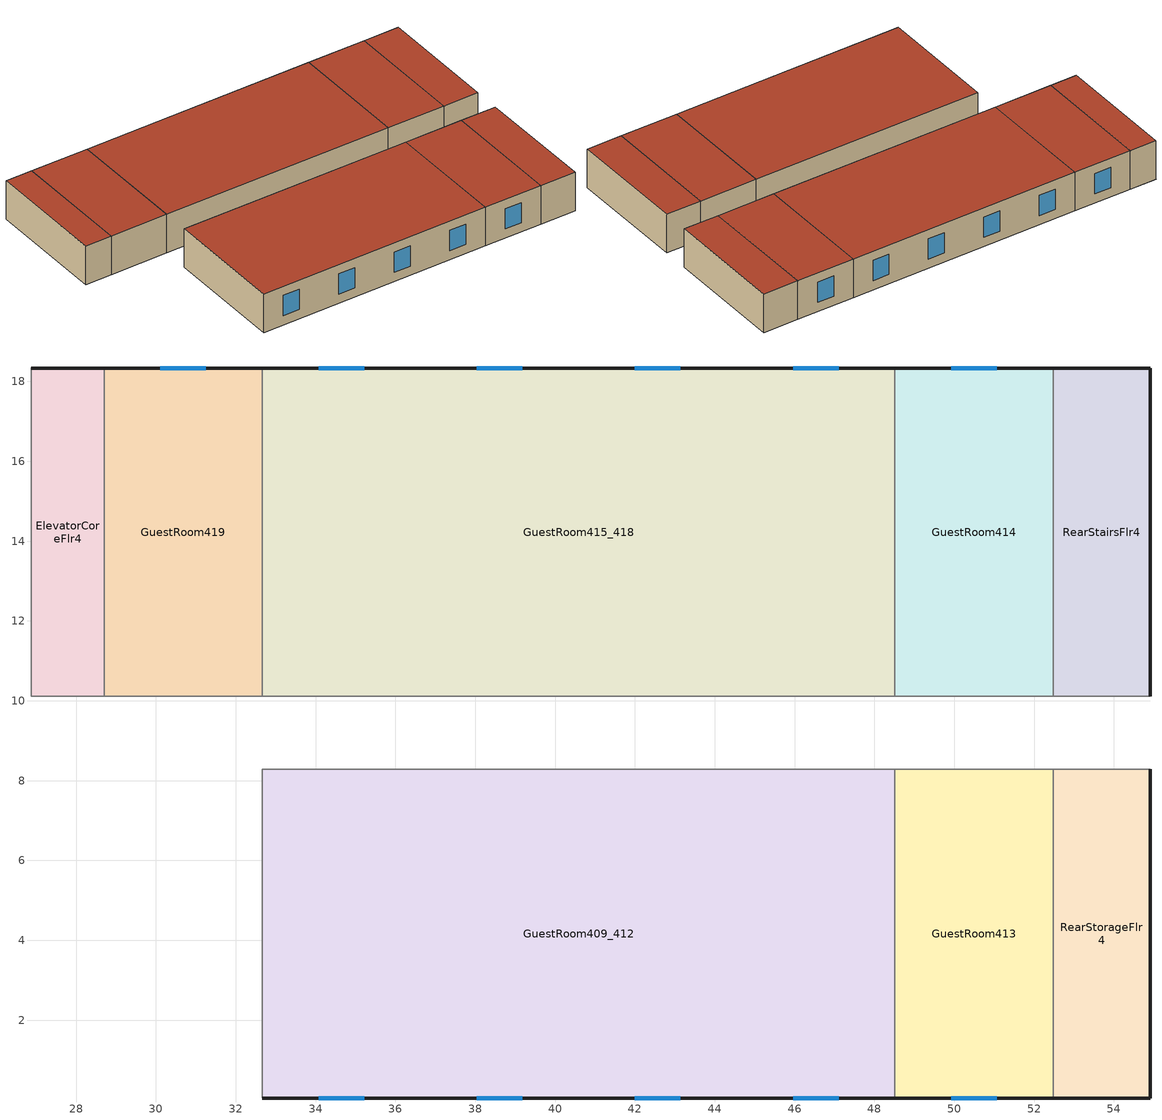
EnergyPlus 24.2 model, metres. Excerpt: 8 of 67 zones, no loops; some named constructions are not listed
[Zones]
ElevatorCoreFlr4
 floor to ElevatorCoreFlr3 (int_slab_floor): 28.7,10.11 26.87,10.11 26.87,18.34 28.7,18.34 z8.84
 wall outside (res_ext_wall): 28.7,18.34 26.87,18.34 z8.84:11.58
 wall to GuestRoom419 (int_wall): 28.7,10.11 28.7,18.34 z8.84:11.58
 wall to CorridorFlr4 (int_wall): 26.87,18.34 26.87,10.11 28.7,10.11 z8.84:11.58
 roof outside (res_roof): 26.87,10.11 28.7,10.11 28.7,18.34 26.87,18.34 z11.58
GuestRoom409_412
 floor to GuestRoom309_312 (int_slab_floor): 48.51,0.05 32.66,0.05 32.66,8.28 48.51,8.28 z8.84
 wall outside (res_ext_wall): 32.66,0.05 48.51,0.05 z8.84:11.58
 wall to GuestRoom413 (int_wall): 48.51,0.05 48.51,8.28 z8.84:11.58
 wall to CorridorFlr4 (int_wall): 48.51,8.28 32.66,8.28 z8.84:11.58
 wall to GuestRoom406_408 (int_wall): 32.66,8.28 32.66,0.05 z8.84:11.58
 window (ResWindow_U_0.37_SHGC_0.38): 34.07,0.05 35.21,0.05 / 38.04,0.05 39.18,0.05 / 42,0.05 43.14,0.05 / 45.96,0.05 47.1,0.05 z9.49:10.93
 roof outside (res_roof): 32.66,0.05 48.51,0.05 48.51,8.28 32.66,8.28 z11.58
GuestRoom413
 floor to GuestRoom313 (int_slab_floor): 52.47,0.05 48.51,0.05 48.51,8.28 52.47,8.28 z8.84
 wall outside (res_ext_wall): 48.51,0.05 52.47,0.05 z8.84:11.58
 wall to CorridorFlr4 (int_wall): 52.47,8.28 48.51,8.28 z8.84:11.58
 wall to RearStorageFlr4 (int_wall): 52.47,0.05 52.47,8.28 z8.84:11.58
 window (ResWindow_U_0.37_SHGC_0.38): 49.92,0.05 51.06,0.05 z9.49:10.93
 roof outside (res_roof): 48.51,0.05 52.47,0.05 52.47,8.28 48.51,8.28 z11.58
GuestRoom414
 floor to GuestRoom314 (int_slab_floor): 52.47,10.11 48.51,10.11 48.51,18.34 52.47,18.34 z8.84
 wall outside (res_ext_wall): 52.47,18.34 48.51,18.34 z8.84:11.58
 wall to GuestRoom415_418 (int_wall): 48.51,18.34 48.51,10.11 z8.84:11.58
 wall to RearStairsFlr4 (int_wall): 52.47,10.11 52.47,18.34 z8.84:11.58
 wall to CorridorFlr4 (int_wall): 48.51,10.11 52.47,10.11 z8.84:11.58
 window (ResWindow_U_0.37_SHGC_0.38): 51.06,18.34 49.92,18.34 z9.49:10.93
 roof outside (res_roof): 48.51,10.11 52.47,10.11 52.47,18.34 48.51,18.34 z11.58
GuestRoom415_418
 floor to GuestRoom315_318 (int_slab_floor): 48.51,10.11 32.66,10.11 32.66,18.34 48.51,18.34 z8.84
 wall outside (res_ext_wall): 48.51,18.34 32.66,18.34 z8.84:11.58
 wall to GuestRoom419 (int_wall): 32.66,18.34 32.66,10.11 z8.84:11.58
 wall to CorridorFlr4 (int_wall): 32.66,10.11 48.51,10.11 z8.84:11.58
 window (ResWindow_U_0.37_SHGC_0.38): 47.1,18.34 45.96,18.34 / 43.14,18.34 42,18.34 / 39.18,18.34 38.04,18.34 / 35.21,18.34 34.07,18.34 z9.49:10.93
 roof outside (res_roof): 32.66,10.11 48.51,10.11 48.51,18.34 32.66,18.34 z11.58
GuestRoom419
 floor to GuestRoom319 (int_slab_floor): 32.66,10.11 28.7,10.11 28.7,18.34 32.66,18.34 z8.84
 wall outside (res_ext_wall): 32.66,18.34 28.7,18.34 z8.84:11.58
 wall to CorridorFlr4 (int_wall): 28.7,10.11 32.66,10.11 z8.84:11.58
 window (ResWindow_U_0.37_SHGC_0.38): 31.25,18.34 30.11,18.34 z9.49:10.93
 roof outside (res_roof): 28.7,10.11 32.66,10.11 32.66,18.34 28.7,18.34 z11.58
RearStairsFlr4
 floor to RearStairsFlr3 (int_slab_floor): 54.91,10.11 52.47,10.11 52.47,18.34 54.91,18.34 z8.84
 wall outside (res_ext_wall): 54.91,10.11 54.91,18.34 52.47,18.34 z8.84:11.58
 wall to CorridorFlr4 (int_wall): 52.47,10.11 54.91,10.11 z8.84:11.58
 roof outside (res_roof): 52.47,10.11 54.91,10.11 54.91,18.34 52.47,18.34 z11.58
RearStorageFlr4
 floor to RearStorageFlr3 (int_slab_floor): 54.91,0.05 52.47,0.05 52.47,8.28 54.91,8.28 z8.84
 wall outside (res_ext_wall): 52.47,0.05 54.91,0.05 54.91,8.28 z8.84:11.58
 wall to CorridorFlr4 (int_wall): 54.91,8.28 52.47,8.28 z8.84:11.58
 roof outside (res_roof): 52.47,0.05 54.91,0.05 54.91,8.28 52.47,8.28 z11.58
[Curve:Biquadratic] Maximum value of x=23.88889; Maximum value of y=46.11111; Minimum value of x=12.77778; Minimum value of y=23.88889
Name | Coefficient1 constant | Coefficient2 x | Coefficient3 x 2 | Coefficient4 y | Coefficient5 y 2 | Coefficient6 x y
PTAC Cooling Coil Cap-FT | 0.942588 | 0.00954335 | 0.00068377 | -0.0110427 | 5.249e-06 | -9.72e-06
PTAC Cooling Coil EIR-FT | 0.342414 | 0.034885 | -0.0006237 | 0.00497722 | 0.000437951 | -0.000728028
[Curve:Quadratic]
Name | Maximum value of x | Minimum value of x | Coefficient1 constant | Coefficient2 x | Coefficient3 x 2
PTAC Cooling Coil Cap-FF | 1.5 | 0.5 | 0.8 | 0.2 | 0
PTAC Cooling Coil EIR-FF | 1.5 | 0.5 | 1.1552 | -0.1808 | 0.0256
PTAC Cooling Coil PLF-FPLR | 1 | 0 | 0.85 | 0.15 | 0
[Schedule:Compact]
OBCReset_S_OccGuestRoom_ClgSP_Sch_20min: Through: 12/31, For: SummerDesignDay WinterDesignDay, Until: 24:00, 21.111, For: AllOtherDays, Until: 7:50, 21.111, Until: 9:00, 23.333, Until: 10:50, 21.111, Until: 16:10, 23.333, Until: 17:50, 21.111, Until: 19:00, 23.333, Until: 24:00, 21.111
OBCReset_S_OccGuestRoom_HtgSP_Sch_20min: Through: 12/31, For: SummerDesignDay WinterDesignDay, Until: 24:00, 21.111, For: AllOtherDays, Until: 7:50, 21.111, Until: 9:00, 18.889, Until: 10:50, 21.111, Until: 16:10, 18.889, Until: 17:50, 21.111, Until: 19:00, 18.889, Until: 24:00, 21.111
